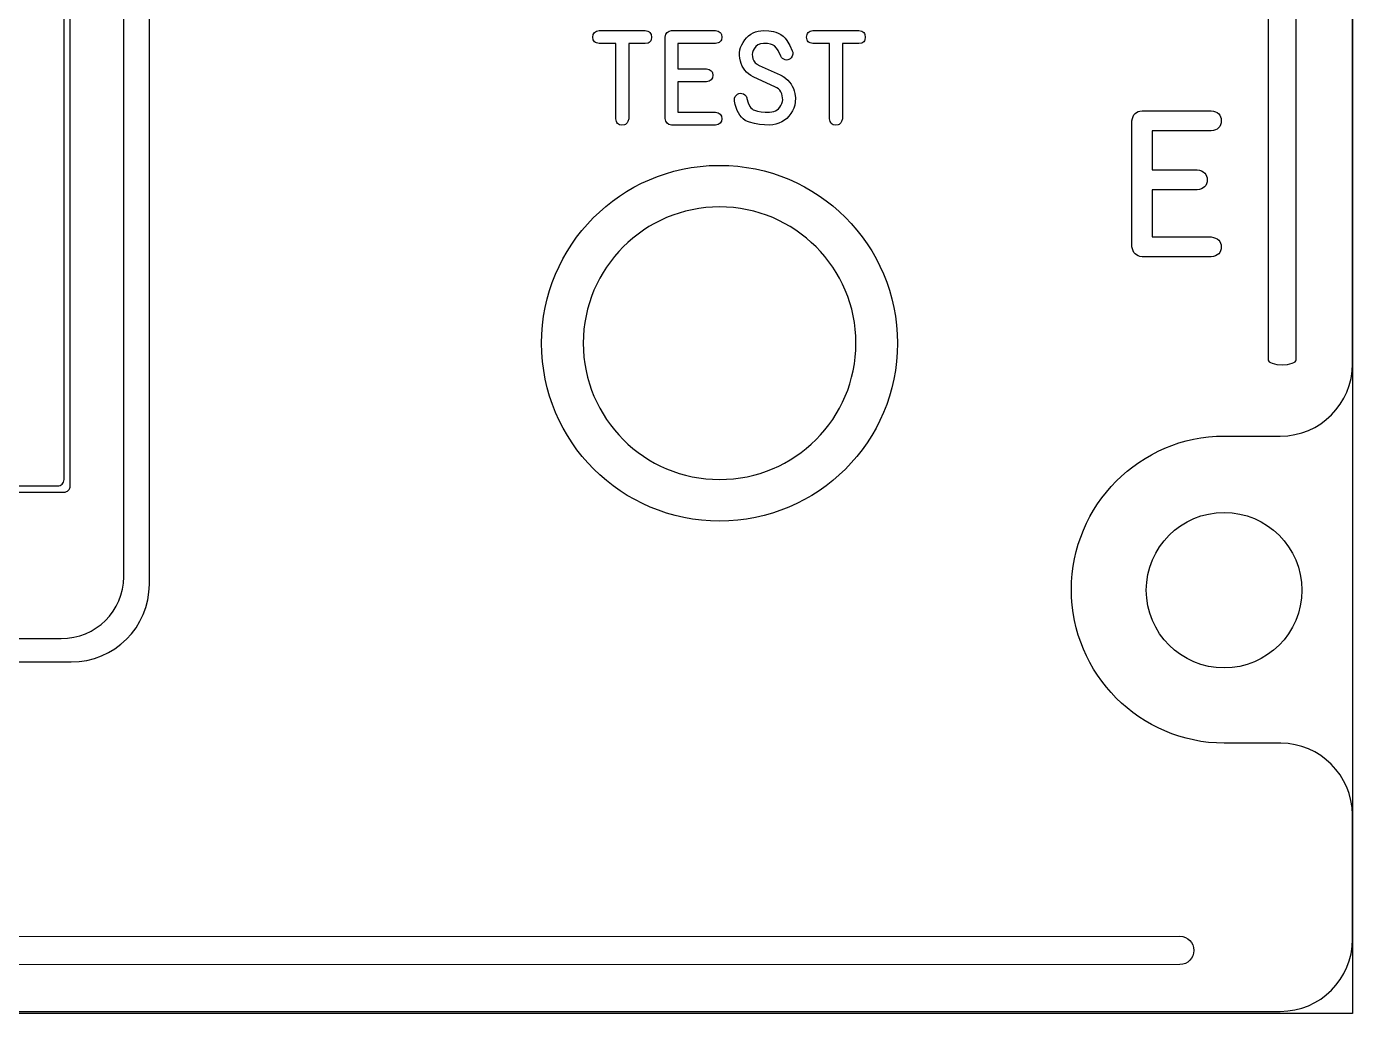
# Model space of a CAD drawing. Extents: x 27 to 704, y 10 to 614.
# Drawn here: x 483.9 to 526.32, y 502.12 to 533.71 of the extents above; entities that cross this region are included whole.
import ezdxf

# ---------------------------------------------------------------- set-up
doc = ezdxf.new("R2010")
doc.units = 0
for name, color, linetype in [('_BACKPANEL', 5, 'CONTINUOUS'), ('_ENGRAVING', 105, 'CONTINUOUS'), ('_LABELS', 30, 'CONTINUOUS'), ('_TOPLAYER', 1, 'CONTINUOUS')]:
    doc.layers.add(name, color=color, linetype=linetype)

msp = doc.modelspace()

# ---------------------------------------------------------------- linework, layer by layer
at = {"layer": '_BACKPANEL'}
for points in [[(526.321, 576.81), (526.321, 572.142), (526.321, 562.805), (526.321, 553.469), (526.321, 511.454), (526.321, 502.117), (203.984, 502.117), (203.984, 511.454), (203.984, 553.469), (203.984, 562.805), (203.984, 572.142), (203.984, 576.81)], [(510.436, 523.57), (510.43, 523.794), (510.413, 524.016), (510.385, 524.234), (510.347, 524.449), (510.298, 524.66), (510.239, 524.867), (510.171, 525.07), (510.093, 525.268), (510.005, 525.461), (509.909, 525.65), (509.804, 525.832), (509.69, 526.009), (509.569, 526.18), (509.439, 526.345), (509.302, 526.503), (509.158, 526.655), (509.006, 526.799), (508.848, 526.936), (508.683, 527.066), (508.512, 527.187), (508.335, 527.301), (508.152, 527.406), (507.964, 527.502), (507.771, 527.59), (507.573, 527.668), (507.37, 527.736), (507.163, 527.795), (506.952, 527.844), (506.737, 527.882), (506.519, 527.91), (506.297, 527.927), (506.073, 527.932), (505.848, 527.927), (505.627, 527.91), (505.408, 527.882), (505.194, 527.844), (504.983, 527.795), (504.776, 527.736), (504.573, 527.668), (504.375, 527.59), (504.182, 527.502), (503.993, 527.406), (503.811, 527.301), (503.634, 527.187), (503.463, 527.066), (503.298, 526.936), (503.14, 526.799), (502.988, 526.655), (502.844, 526.503), (502.707, 526.345), (502.577, 526.18), (502.456, 526.009), (502.342, 525.832), (502.237, 525.65), (502.141, 525.462), (502.053, 525.268), (501.975, 525.07), (501.907, 524.868), (501.848, 524.661), (501.799, 524.45), (501.761, 524.235), (501.733, 524.017), (501.716, 523.795), (501.711, 523.571), (501.716, 523.346), (501.733, 523.125), (501.761, 522.906), (501.799, 522.691), (501.848, 522.48), (501.907, 522.273), (501.975, 522.071), (502.053, 521.873), (502.141, 521.68), (502.237, 521.491), (502.342, 521.309), (502.456, 521.132), (502.577, 520.961), (502.707, 520.796), (502.844, 520.638), (502.988, 520.486), (503.14, 520.342), (503.298, 520.205), (503.463, 520.075), (503.634, 519.954), (503.811, 519.84), (503.993, 519.735), (504.182, 519.639), (504.375, 519.551), (504.573, 519.473), (504.776, 519.405), (504.983, 519.346), (505.194, 519.297), (505.408, 519.259), (505.627, 519.231), (505.848, 519.214), (506.073, 519.209), (506.297, 519.214), (506.519, 519.231), (506.737, 519.259), (506.952, 519.297), (507.163, 519.346), (507.37, 519.405), (507.572, 519.473), (507.77, 519.551), (507.964, 519.639), (508.152, 519.735), (508.334, 519.84), (508.511, 519.954), (508.682, 520.075), (508.847, 520.205), (509.005, 520.342), (509.157, 520.486), (509.301, 520.638), (509.439, 520.796), (509.568, 520.961), (509.69, 521.132), (509.803, 521.309), (509.908, 521.491), (510.004, 521.68), (510.092, 521.873), (510.17, 522.071), (510.238, 522.273), (510.297, 522.48), (510.346, 522.691), (510.384, 522.906), (510.412, 523.125), (510.429, 523.346), (510.435, 523.571)], [(522.213, 513.177), (521.959, 513.189), (521.712, 513.227), (521.473, 513.288), (521.245, 513.372), (521.027, 513.477), (520.822, 513.602), (520.631, 513.745), (520.454, 513.905), (520.293, 514.082), (520.15, 514.274), (520.026, 514.479), (519.921, 514.696), (519.837, 514.925), (519.776, 515.163), (519.738, 515.41), (519.725, 515.665), (519.738, 515.919), (519.776, 516.166), (519.837, 516.405), (519.921, 516.633), (520.026, 516.851), (520.15, 517.056), (520.293, 517.247), (520.454, 517.424), (520.631, 517.585), (520.822, 517.728), (521.027, 517.853), (521.245, 517.957), (521.473, 518.041), (521.712, 518.102), (521.959, 518.14), (522.213, 518.153), (522.468, 518.14), (522.715, 518.102), (522.953, 518.041), (523.182, 517.957), (523.399, 517.853), (523.605, 517.728), (523.796, 517.585), (523.973, 517.424), (524.133, 517.247), (524.277, 517.056), (524.401, 516.851), (524.506, 516.633), (524.59, 516.405), (524.651, 516.166), (524.689, 515.919), (524.702, 515.665), (524.689, 515.41), (524.651, 515.163), (524.59, 514.925), (524.506, 514.696), (524.401, 514.479), (524.277, 514.274), (524.133, 514.082), (523.973, 513.905), (523.796, 513.745), (523.605, 513.602), (523.399, 513.477), (523.182, 513.372), (522.953, 513.288), (522.715, 513.227), (522.468, 513.189)]]:
    msp.add_lwpolyline(points, close=True, dxfattribs=at)
at = {"layer": '_ENGRAVING'}
for points in [[(523.621, 555.715), (523.621, 523.043), (523.631, 523.01), (523.657, 522.979), (523.698, 522.952), (523.753, 522.927), (523.896, 522.892), (524.071, 522.879), (524.072, 522.879), (524.247, 522.892), (524.39, 522.927), (524.445, 522.952), (524.486, 522.979), (524.512, 523.01), (524.522, 523.043), (524.522, 555.715)], [(431.817, 513.369), (485.326, 513.369), (485.582, 513.382), (485.83, 513.42), (486.07, 513.481), (486.3, 513.565), (486.518, 513.669), (486.724, 513.794), (486.917, 513.937), (487.094, 514.097), (487.256, 514.273), (487.4, 514.464), (487.525, 514.669), (487.63, 514.886), (487.714, 515.115), (487.776, 515.353), (487.814, 515.599), (487.827, 515.853), (487.827, 545.905)], [(432.008, 514.119), (485.008, 514.119), (485.212, 514.13), (485.411, 514.16), (485.603, 514.208), (485.786, 514.274), (485.961, 514.357), (486.126, 514.456), (486.28, 514.57), (486.422, 514.697), (486.551, 514.837), (486.666, 514.989), (486.767, 515.152), (486.851, 515.324), (486.918, 515.505), (486.967, 515.694), (486.998, 515.89), (487.008, 516.092), (487.008, 545.78)], [(356.8, 504.579), (520.801, 504.587), (520.891, 504.578), (520.975, 504.551), (521.051, 504.51), (521.118, 504.455), (521.172, 504.389), (521.214, 504.312), (521.24, 504.228), (521.249, 504.138), (521.24, 504.047), (521.214, 503.962), (521.173, 503.886), (521.118, 503.819), (521.052, 503.764), (520.976, 503.722), (520.892, 503.696), (520.801, 503.686), (356.8, 503.679)]]:
    msp.add_lwpolyline(points, dxfattribs=at)
for points in [[(502.753, 530.756), (502.753, 533.161), (502.221, 533.161), (502.132, 533.18), (502.097, 533.198), (502.069, 533.221), (502.047, 533.249), (502.031, 533.284), (502.019, 533.369), (502.032, 533.453), (502.047, 533.488), (502.07, 533.517), (502.098, 533.54), (502.133, 533.558), (502.221, 533.578), (503.694, 533.578), (503.781, 533.559), (503.816, 533.541), (503.844, 533.517), (503.866, 533.488), (503.882, 533.454), (503.895, 533.369), (503.882, 533.283), (503.867, 533.249), (503.845, 533.22), (503.816, 533.197), (503.782, 533.179), (503.694, 533.161), (503.163, 533.161), (503.163, 530.756), (503.137, 530.664), (503.117, 530.628), (503.092, 530.599), (503.063, 530.576), (503.03, 530.56), (502.949, 530.549), (502.869, 530.563), (502.837, 530.579), (502.81, 530.602), (502.788, 530.631), (502.771, 530.666)], [(505.938, 533.165), (504.735, 533.165), (504.735, 532.356), (505.652, 532.356), (505.742, 532.331), (505.807, 532.288), (505.829, 532.259), (505.845, 532.226), (505.858, 532.145), (505.844, 532.065), (505.828, 532.032), (505.806, 532.003), (505.742, 531.96), (505.652, 531.936), (504.735, 531.936), (504.735, 530.964), (505.938, 530.964), (506.028, 530.94), (506.092, 530.897), (506.114, 530.868), (506.13, 530.835), (506.143, 530.756), (506.13, 530.676), (506.114, 530.643), (506.092, 530.615), (506.028, 530.573), (505.938, 530.549), (504.534, 530.549), (504.453, 530.571), (504.391, 530.613), (504.35, 530.676), (504.328, 530.759), (504.328, 533.371), (504.351, 533.457), (504.393, 533.52), (504.454, 533.56), (504.534, 533.578), (505.938, 533.578), (506.028, 533.559), (506.063, 533.541), (506.091, 533.518), (506.114, 533.489), (506.129, 533.455), (506.142, 533.37), (506.129, 533.285), (506.113, 533.251), (506.091, 533.223), (506.062, 533.2), (506.027, 533.183)], [(508.006, 532.161), (508.029, 532.15), (508.055, 532.137), (508.078, 532.124), (508.101, 532.11), (508.125, 532.096), (508.193, 532.045), (508.254, 531.99), (508.309, 531.931), (508.357, 531.866), (508.398, 531.798), (508.432, 531.724), (508.46, 531.646), (508.48, 531.563), (508.496, 531.428), (508.492, 531.29), (508.474, 531.191), (508.445, 531.096), (508.405, 531.005), (508.353, 530.918), (508.292, 530.837), (508.223, 530.766), (508.147, 530.705), (508.064, 530.654), (507.969, 530.61), (507.873, 530.578), (507.776, 530.559), (507.676, 530.553), (507.51, 530.559), (507.347, 530.575), (507.188, 530.603), (507.033, 530.641), (506.96, 530.668), (506.891, 530.703), (506.829, 530.749), (506.771, 530.803), (506.719, 530.866), (506.673, 530.939), (506.632, 531.021), (506.597, 531.112), (506.571, 531.213), (506.55, 531.316), (506.545, 531.368), (506.552, 531.416), (506.571, 531.462), (506.602, 531.504), (506.641, 531.538), (506.684, 531.56), (506.732, 531.57), (506.784, 531.566), (506.837, 531.548), (506.881, 531.518), (506.917, 531.476), (506.944, 531.421), (506.948, 531.408), (506.989, 531.264), (507.043, 531.152), (507.075, 531.108), (507.111, 531.072), (507.149, 531.044), (507.191, 531.025), (507.286, 530.998), (507.398, 530.98), (507.527, 530.97), (507.673, 530.969), (507.742, 530.973), (507.804, 530.986), (507.861, 531.007), (507.913, 531.037), (507.959, 531.075), (507.999, 531.122), (508.034, 531.177), (508.064, 531.241), (508.082, 531.302), (508.09, 531.365), (508.089, 531.428), (508.078, 531.493), (508.058, 531.556), (508.031, 531.613), (507.995, 531.665), (507.952, 531.711), (507.903, 531.747), (507.842, 531.781), (507.17, 532.081), (507.148, 532.093), (507.07, 532.139), (506.999, 532.191), (506.936, 532.247), (506.881, 532.308), (506.834, 532.373), (506.794, 532.443), (506.763, 532.518), (506.739, 532.597), (506.72, 532.691), (506.711, 532.782), (506.712, 532.87), (506.724, 532.956), (506.746, 533.04), (506.779, 533.121), (506.822, 533.2), (506.875, 533.277), (506.935, 533.347), (507, 533.408), (507.07, 533.46), (507.144, 533.503), (507.223, 533.535), (507.306, 533.559), (507.394, 533.573), (507.486, 533.578), (507.646, 533.573), (507.797, 533.545), (507.87, 533.525), (507.943, 533.496), (508.029, 533.449), (508.105, 533.393), (508.169, 533.329), (508.223, 533.257), (508.316, 533.098), (508.399, 532.927), (508.412, 532.889), (508.416, 532.819), (508.397, 532.757), (508.361, 532.701), (508.331, 532.674), (508.292, 532.652), (508.251, 532.639), (508.209, 532.635), (508.165, 532.642), (508.123, 532.657), (508.086, 532.681), (508.054, 532.716), (508.027, 532.76), (507.947, 532.935), (507.895, 533.017), (507.827, 533.084), (507.765, 533.119), (507.699, 533.143), (507.605, 533.159), (507.472, 533.164), (507.38, 533.152), (507.3, 533.119), (507.231, 533.066), (507.174, 532.992), (507.145, 532.937), (507.126, 532.878), (507.119, 532.816), (507.122, 532.751), (507.139, 532.674), (507.17, 532.605), (507.214, 532.546), (507.273, 532.497), (507.286, 532.487), (507.302, 532.477), (507.318, 532.47), (507.335, 532.463)], [(509.591, 530.756), (509.591, 533.161), (509.059, 533.161), (508.97, 533.18), (508.935, 533.198), (508.907, 533.221), (508.885, 533.249), (508.869, 533.284), (508.856, 533.369), (508.869, 533.453), (508.885, 533.488), (508.907, 533.517), (508.936, 533.54), (508.971, 533.558), (509.059, 533.578), (510.531, 533.578), (510.619, 533.559), (510.654, 533.541), (510.682, 533.517), (510.704, 533.488), (510.72, 533.454), (510.732, 533.369), (510.72, 533.283), (510.704, 533.249), (510.683, 533.22), (510.654, 533.197), (510.62, 533.179), (510.531, 533.161), (510, 533.161), (510, 530.756), (509.975, 530.664), (509.955, 530.628), (509.93, 530.599), (509.901, 530.576), (509.868, 530.56), (509.786, 530.549), (509.707, 530.563), (509.674, 530.579), (509.647, 530.602), (509.626, 530.631), (509.609, 530.666)], [(521.799, 530.372), (519.907, 530.372), (519.907, 529.123), (521.35, 529.123), (521.426, 529.108), (521.491, 529.085), (521.547, 529.055), (521.593, 529.018), (521.628, 528.974), (521.653, 528.922), (521.668, 528.864), (521.673, 528.798), (521.667, 528.732), (521.652, 528.674), (521.627, 528.622), (521.591, 528.578), (521.546, 528.542), (521.491, 528.512), (521.425, 528.49), (521.35, 528.475), (519.907, 528.475), (519.907, 526.975), (521.799, 526.975), (521.875, 526.959), (521.94, 526.937), (521.996, 526.907), (522.041, 526.87), (522.076, 526.827), (522.101, 526.776), (522.116, 526.718), (522.121, 526.653), (522.116, 526.588), (522.101, 526.53), (522.076, 526.479), (522.041, 526.436), (521.996, 526.4), (521.94, 526.37), (521.875, 526.348), (521.799, 526.333), (519.589, 526.333), (519.522, 526.346), (519.462, 526.367), (519.41, 526.396), (519.365, 526.432), (519.329, 526.477), (519.3, 526.529), (519.279, 526.589), (519.265, 526.657), (519.265, 530.69), (519.28, 530.761), (519.302, 530.823), (519.331, 530.876), (519.368, 530.92), (519.412, 530.956), (519.464, 530.982), (519.523, 531), (519.589, 531.009), (521.799, 531.009), (521.875, 530.999), (521.94, 530.98), (521.995, 530.952), (522.041, 530.917), (522.076, 530.872), (522.101, 530.819), (522.115, 530.758), (522.12, 530.689), (522.115, 530.619), (522.1, 530.558), (522.075, 530.505), (522.039, 530.462), (521.994, 530.426), (521.939, 530.4), (521.874, 530.382)]]:
    msp.add_lwpolyline(points, close=True, dxfattribs=at)
at = {"layer": '_LABELS'}
msp.add_lwpolyline([(431.546, 519.204, 0.414214), (431.746, 519.004), (484.896, 519.004, 0.414214), (485.096, 519.204), (485.096, 546.034, 0.414214), (484.896, 546.234), (431.746, 546.234, 0.414214), (431.546, 546.034)], format="xyb", close=True, dxfattribs=at)
at = {"layer": '_TOPLAYER'}
msp.add_lwpolyline([(438.27, 502.186), (524.013, 502.186), (524.249, 502.197), (524.478, 502.232), (524.7, 502.289), (524.912, 502.367), (525.113, 502.464), (525.304, 502.58), (525.481, 502.713), (525.645, 502.862), (525.794, 503.025), (525.927, 503.203), (526.043, 503.393), (526.14, 503.595), (526.218, 503.807), (526.275, 504.028), (526.31, 504.257), (526.321, 504.493), (526.321, 508.473), (526.308, 508.707), (526.272, 508.935), (526.214, 509.154), (526.137, 509.365), (526.039, 509.565), (525.924, 509.753), (525.792, 509.93), (525.644, 510.093), (525.482, 510.241), (525.305, 510.373), (525.117, 510.488), (524.917, 510.585), (524.706, 510.663), (524.487, 510.721), (524.259, 510.757), (524.024, 510.771), (522.219, 510.771), (521.967, 510.777), (521.719, 510.796), (521.474, 510.827), (521.233, 510.871), (520.997, 510.926), (520.765, 510.993), (520.537, 511.07), (520.315, 511.159), (520.099, 511.258), (519.888, 511.366), (519.683, 511.485), (519.485, 511.613), (519.293, 511.751), (519.108, 511.897), (518.931, 512.052), (518.761, 512.215), (518.599, 512.386), (518.446, 512.565), (518.3, 512.75), (518.164, 512.943), (518.037, 513.143), (517.919, 513.348), (517.811, 513.56), (517.713, 513.778), (517.626, 514.001), (517.549, 514.228), (517.483, 514.461), (517.428, 514.698), (517.385, 514.939), (517.354, 515.184), (517.335, 515.433), (517.329, 515.684), (517.335, 515.936), (517.354, 516.185), (517.385, 516.43), (517.428, 516.671), (517.483, 516.908), (517.549, 517.141), (517.626, 517.368), (517.713, 517.591), (517.811, 517.809), (517.919, 518.021), (518.037, 518.226), (518.164, 518.426), (518.3, 518.619), (518.446, 518.805), (518.599, 518.983), (518.761, 519.154), (518.931, 519.317), (519.108, 519.472), (519.293, 519.619), (519.485, 519.756), (519.683, 519.884), (519.888, 520.003), (520.099, 520.112), (520.315, 520.211), (520.537, 520.3), (520.765, 520.377), (520.997, 520.444), (521.233, 520.499), (521.474, 520.542), (521.719, 520.574), (521.967, 520.593), (522.219, 520.599), (524.013, 520.599), (524.249, 520.611), (524.478, 520.646), (524.7, 520.703), (524.912, 520.781), (525.113, 520.878), (525.304, 520.994), (525.481, 521.126), (525.645, 521.275), (525.794, 521.439), (525.927, 521.617), (526.043, 521.807), (526.14, 522.009), (526.218, 522.221), (526.275, 522.442), (526.31, 522.671), (526.321, 522.907), (526.321, 525.21), (526.321, 556.088)], dxfattribs=at)
msp.add_lwpolyline([(431.346, 519.004, 0.414214), (431.546, 518.804), (485.096, 518.804, 0.414214), (485.296, 519.004), (485.296, 546.234, 0.414214), (485.096, 546.434), (431.546, 546.434, 0.414214), (431.346, 546.234)], format="xyb", close=True, dxfattribs=at)
msp.add_lwpolyline([(506.037, 529.263), (506.071, 529.263), (506.364, 529.256), (506.653, 529.234), (506.938, 529.198), (507.219, 529.148), (507.494, 529.084), (507.765, 529.008), (508.029, 528.918), (508.288, 528.816), (508.54, 528.702), (508.786, 528.577), (509.024, 528.44), (509.255, 528.292), (509.478, 528.133), (509.693, 527.964), (509.9, 527.785), (510.098, 527.597), (510.286, 527.399), (510.465, 527.193), (510.634, 526.978), (510.793, 526.755), (510.941, 526.524), (511.078, 526.285), (511.203, 526.04), (511.317, 525.787), (511.419, 525.529), (511.508, 525.264), (511.585, 524.994), (511.649, 524.718), (511.699, 524.438), (511.735, 524.153), (511.757, 523.863), (511.764, 523.57), (511.757, 523.277), (511.735, 522.987), (511.699, 522.702), (511.649, 522.422), (511.585, 522.146), (511.508, 521.876), (511.419, 521.611), (511.317, 521.353), (511.203, 521.101), (511.078, 520.855), (510.941, 520.617), (510.793, 520.386), (510.634, 520.163), (510.465, 519.948), (510.286, 519.741), (510.098, 519.544), (509.9, 519.355), (509.693, 519.176), (509.478, 519.008), (509.255, 518.849), (509.024, 518.701), (508.786, 518.564), (508.54, 518.438), (508.288, 518.325), (508.029, 518.223), (507.765, 518.133), (507.494, 518.057), (507.219, 517.993), (506.938, 517.943), (506.653, 517.907), (506.364, 517.885), (506.071, 517.878), (505.777, 517.885), (505.488, 517.907), (505.203, 517.943), (504.923, 517.993), (504.647, 518.057), (504.377, 518.134), (504.112, 518.223), (503.854, 518.325), (503.602, 518.439), (503.356, 518.564), (503.118, 518.701), (502.887, 518.849), (502.664, 519.008), (502.449, 519.177), (502.242, 519.356), (502.045, 519.544), (501.856, 519.742), (501.678, 519.948), (501.509, 520.163), (501.35, 520.386), (501.202, 520.617), (501.065, 520.855), (500.94, 521.101), (500.826, 521.353), (500.724, 521.612), (500.634, 521.876), (500.558, 522.146), (500.494, 522.422), (500.444, 522.702), (500.408, 522.987), (500.386, 523.277), (500.379, 523.57), (500.386, 523.862), (500.408, 524.149), (500.443, 524.433), (500.493, 524.712), (500.556, 524.987), (500.632, 525.256), (500.72, 525.519), (500.821, 525.777), (500.934, 526.028), (501.058, 526.273), (501.194, 526.51), (501.341, 526.741), (501.498, 526.963), (501.665, 527.178), (501.843, 527.384), (502.029, 527.582), (502.225, 527.77), (502.43, 527.949), (502.643, 528.118), (502.865, 528.277), (503.094, 528.425), (503.33, 528.563), (503.574, 528.689), (503.825, 528.804), (504.081, 528.907), (504.344, 528.997), (504.613, 529.075), (504.886, 529.14), (505.165, 529.192), (505.448, 529.23), (505.736, 529.254), (506.028, 529.263)], close=True, dxfattribs=at)

doc.saveas('drawing.dxf')
